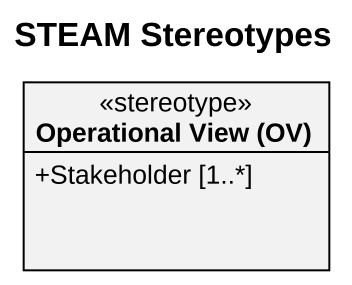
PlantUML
@startuml
title STEAM Stereotypes
hide circle
hide empty members
skinparam classAttributeIconSize 0
class "Operational View (OV)" as Operational_View_OV <<stereotype>> {
  +Stakeholder [1..*]
}
@enduml
